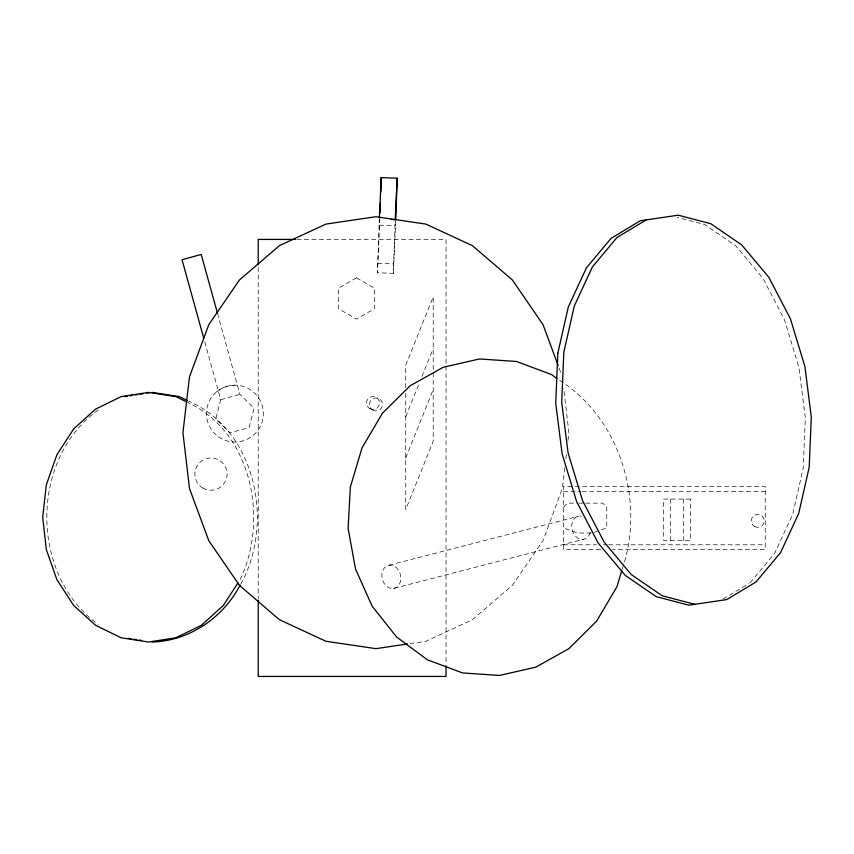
<?xml version="1.0" encoding="UTF-8"?>
<svg xmlns="http://www.w3.org/2000/svg" width="854" height="854" viewBox="0 0 854 854"><rect width="100%" height="100%" fill="white"/><g stroke="black" fill="none" stroke-linecap="round" stroke-linejoin="round"><path stroke-width="0.64" stroke-dasharray="4.27 3.2" d="M395.701 220.652L393.384 273.355L377.425 272.757L379.336 219.008M393.32 273.387L395.231 220.866M379.849 218.773L377.425 272.757M564.772 467.778L562.327 488.573L543.048 540.657L512.379 585.385L472.401 619.705L425.858 641.279L410.091 643.606M565.839 458.683L566.608 452.182M567.985 440.483L568.903 432.679L563.704 388.485M204.768 341.888L220.748 399.661L215.763 418.898L229.929 432.839L249.08 427.534L254.065 408.297L239.899 394.367L217.877 314.72M622.278 568.881C645.581 501.159 619.94 417.328 557.94 379.283M240.113 579.62C269.053 519.179 251.877 431.975 187.474 402.298M405.735 416.72L418.983 383.809M421.929 376.497L433.213 348.464M405.735 457.936L433.213 389.67M240.849 583.933C274.646 523.107 256.051 430.363 188.691 401.166M750.09 582.812L774.621 553.424L792.747 514.3L803.219 468.12L805.333 418.012L798.938 367.401L784.474 319.738L762.932 278.276L735.774 245.824L704.849 224.602L677.275 217.375M563.491 507.116L567.472 503.145L577.923 503.145M98.189 409.963C29.709 459.431 29.709 574.977 98.189 624.445M216.745 391.708L223.022 387.748L230.121 385.56L237.54 385.271M723.071 599.113L748.969 583.495M220.748 399.661L239.899 394.367M389.114 565.22L578.959 516.094M393.577 588.438A11.839 9.309 75.5 0 0 398.22 569.799A11.839 9.309 75.5 0 0 382.24 572.233A11.839 9.309 75.5 0 0 393.577 588.438L583.421 539.312M296.861 239.43L446.044 239.43L446.044 364.669M563.405 491.413L580.667 491.413M582.001 491.413L765.248 491.413M579.236 503.145L584.467 503.145M585.769 503.145L602.764 503.145L606.746 507.116L606.746 527.953L592.228 533.013L577.72 533.013L563.491 527.953M563.405 544.799L596.604 544.799M603.244 544.799L607.226 544.799M608.56 544.799L765.248 544.799M600.586 549.666L563.405 549.666L563.405 486.545L765.248 486.545L765.248 549.666L612.542 549.666M379.347 225.157L395.242 225.787M377.681 263.31L393.577 263.939M559.114 368.106L561.409 374.308M683.67 499.078L683.67 540.518M670.358 499.078L670.358 540.518M446.044 366.003L446.044 664.455M405.735 387.663L405.735 365.17L433.213 296.914L433.213 441.219L405.735 509.486L405.735 392.584M258.228 267.409L258.228 599.166M590.295 532.288A11.839 9.309 75.5 0 1 579.311 538.81A11.839 9.309 75.5 0 1 571.753 525.05A11.839 9.309 75.5 0 1 581.414 516.126M356.47 277.817L338.59 288.14L338.59 308.785L356.47 319.108L374.351 308.785L374.351 288.14L356.47 277.817M690.331 499.078L663.697 499.078L663.697 540.518L690.331 540.518L690.331 499.078M369.75 408.639A6.533 6.533 0 0 0 379.55 402.981A6.533 6.533 0 0 0 369.75 397.323A6.533 6.533 0 0 0 369.75 408.639M372.739 410.08A6.533 6.533 0 0 0 382.539 404.422A6.533 6.533 0 0 0 372.739 398.765A6.533 6.533 0 0 0 372.739 410.08M754.498 526.48A6.533 6.533 0 0 0 764.298 520.823A6.533 6.533 0 0 0 754.498 515.165A6.533 6.533 0 0 0 754.498 526.48M218.475 436.821A28.449 28.449 0 0 0 263.245 416.229A28.449 28.449 0 0 0 223.022 387.748A28.449 28.449 0 0 0 218.475 436.821M202.91 488.061A16.119 16.119 0 0 0 227.079 474.109A16.119 16.119 0 0 0 202.91 460.157A16.119 16.119 0 0 0 202.91 488.061"/><path stroke-width="1.28" d="M395.744 219.403L397.163 178.187L381.194 177.589L380.841 192.054M380.446 203.071L380.083 212.721M379.389 217.802L381.194 177.589M621.904 570.141L616.994 586.623L596.594 621.178L568.903 648.645L535.8 667.155L499.537 675.45L462.601 672.952L427.491 659.854L396.619 637.031L372.066 606.041L355.52 568.988L348.112 528.412L350.343 487.079L362.053 447.795L382.443 413.24L410.144 385.773L443.247 367.263L479.5 358.968L516.446 361.455L551.545 374.564L556.872 378.493M238.01 582.855L223.3 605.475L201.384 625.309L175.871 637.778L148.489 642.037L121.108 637.778L95.595 625.309L73.69 605.475L56.876 579.62L46.308 549.517L42.7 517.204L46.308 484.901L56.876 454.798L73.69 428.943L95.595 409.098L121.108 396.63L148.489 392.381L175.871 396.63L186.311 401.732M240.155 585.011C223.15 617.741 189.278 640.97 152.033 642.037M646.211 219.905L616.94 237.551L592.409 266.939L574.294 306.063L563.821 352.254L561.708 402.351L568.102 452.962L582.556 500.625L604.109 542.098L631.266 574.539L662.192 595.761L694.772 604.301M397.163 178.187L395.231 219.638L391.26 219.489M124.652 396.63L127.267 396.224M129.872 395.818L132.477 395.413M135.081 395.007L137.697 394.601M140.302 394.206L142.906 393.801M146.824 393.192L149.429 392.787M407.454 643.991L375.909 648.645L325.961 641.279L279.418 619.705L239.451 585.385L208.782 540.657L189.503 488.573L182.927 432.679L189.503 376.785L208.782 324.701L239.451 279.973L279.418 245.653L325.961 224.079L375.909 216.724L425.858 224.079L472.401 245.653L512.379 279.973L543.048 324.701L558.196 365.629M295.527 239.43L258.228 239.43L258.228 264.74M152.033 392.381L179.415 396.63L187.538 400.601M128.57 638.386L131.174 638.792M133.779 639.198L136.394 639.603M138.999 640.009L141.604 640.415M217.535 313.482L201.192 254.439L182.041 259.733L203.711 338.077M446.044 665.789L446.044 676.443L258.228 676.443L258.228 600.501M557.843 353.129L555.73 403.237L562.124 453.837L576.589 501.501L598.131 542.973L625.299 575.425L656.214 596.636L688.804 605.187L726.786 599.583L756.057 581.937L780.599 552.538L798.714 513.425L809.186 467.234L811.3 417.136L804.906 366.526L790.441 318.862L768.899 277.39L741.742 244.949L710.816 223.727L678.236 215.187L640.244 220.78L610.973 238.437L586.442 267.825L568.316 306.949L557.843 353.129"/></g></svg>
